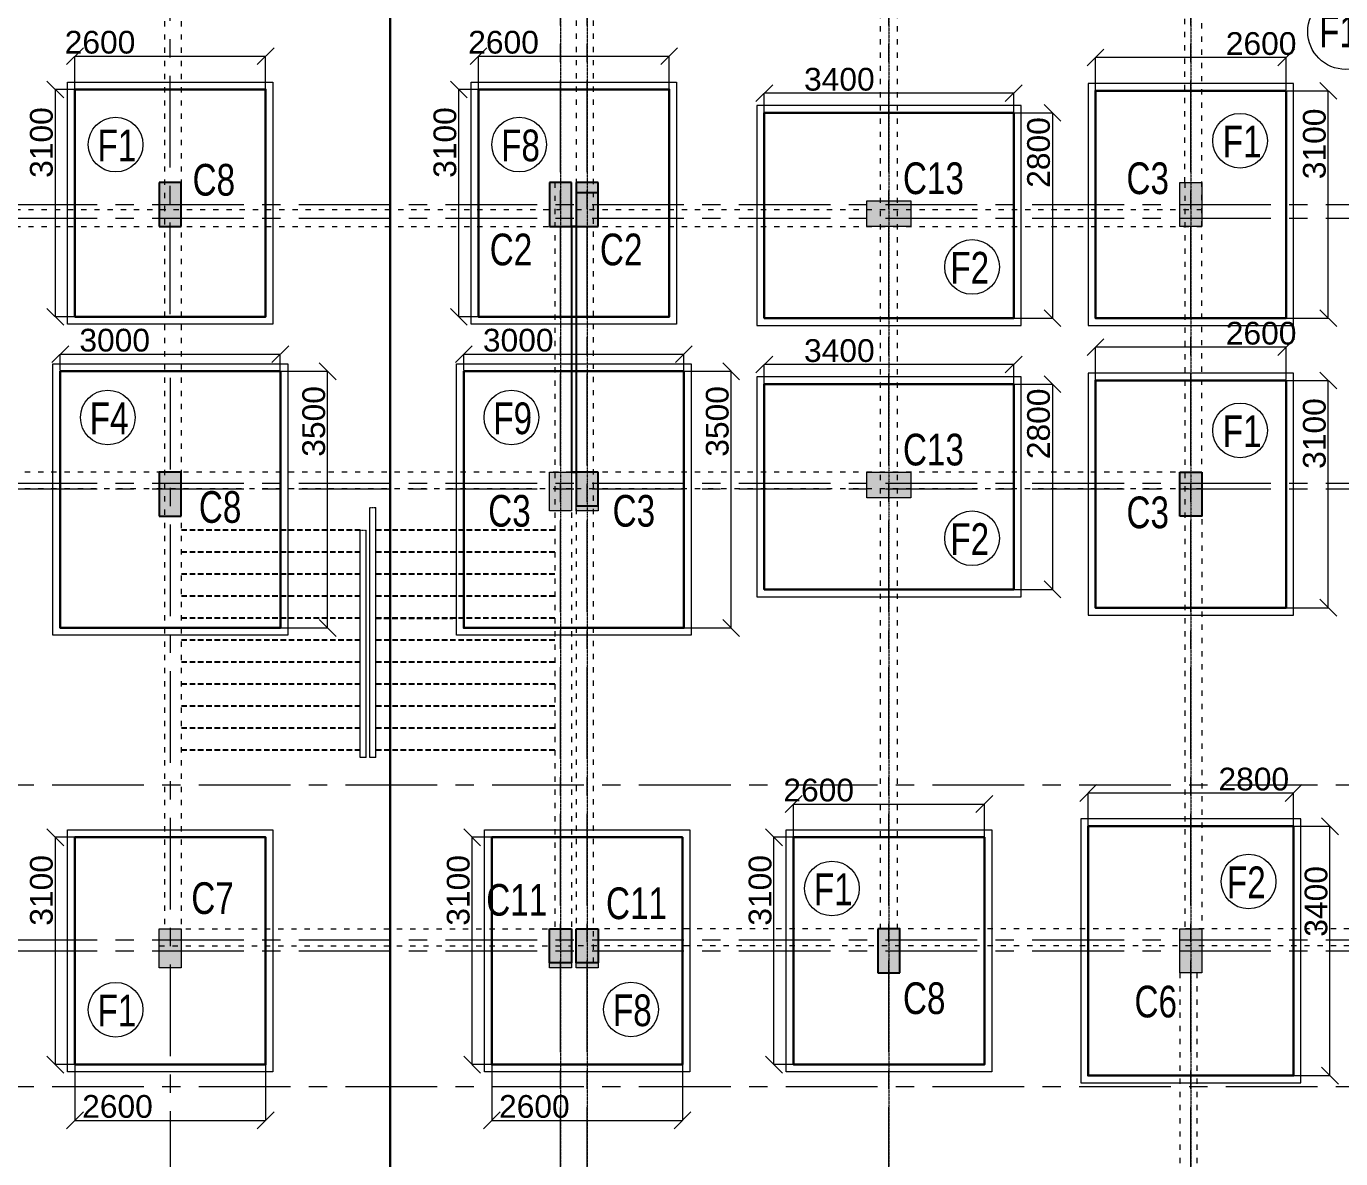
# Model space of a CAD drawing. Header units: inches. Extents: x 719368 to 6315912, y -2624014 to 446967.
# Drawn here: x 5472006 to 5489925, y -2114738 to -2099296 of the extents above; entities that cross this region are included whole.
import ezdxf
from ezdxf.lldxf.tags import DXFTag

# ---------------------------------------------------------------- set-up
doc = ezdxf.new("R2010")
doc.units = ezdxf.units.IN
doc.header["$LTSCALE"] = 20
doc.header["$MEASUREMENT"] = 0
doc.header["$PDMODE"] = 3
for name, pattern in [('ACAD_ISO03W100', [30, 12, -18]), ('CENTER', [2, 1.25, -0.25, 0.25, -0.25]), ('CENTER2', [1.125, 0.75, -0.125, 0.125, -0.125]), ('DASHED2', [0.375, 0.25, -0.125]), ('HIDDEN', [0.375, 0.25, -0.125])]:
    doc.linetypes.add(name, pattern=pattern)
doc.layers.get('0').update_dxf_attribs({"color": 51, "lineweight": 30})
doc.layers.get('Defpoints').update_dxf_attribs({"lineweight": 25})
for name, color, linetype, lineweight in [('COL.FILL', 6, 'Continuous', 20), ('COLUMN', 2, 'Continuous', 25), ('DIM', 7, 'Continuous', 13), ('FOOTING', 73, 'Continuous', 30), ('GRID', 202, 'CENTER', 5), ('HACHE', 6, 'Continuous', 9), ('HIDDEN', 181, 'ACAD_ISO03W100', 18), ('Railing', 34, 'Continuous', 20), ('STAIR', 4, 'Continuous', 25), ('Text', 7, 'Continuous', 15), ('WALL', 1, 'Continuous', 18)]:
    doc.layers.add(name, color=color, linetype=linetype, lineweight=lineweight)
doc.layers.add('expension joint', color=248, linetype='Continuous')
doc.layers.add('STAIRS', color=1, linetype='Continuous')
doc.styles.add('BOLD', font='arial.ttf')
doc.styles.add('DIM SUMBI', font='arial.ttf')
tags = doc.linetypes.add('DASHED', pattern=[0.75, 0.5, -0.25]).pattern_tags.tags
tags[6:7] = [DXFTag(74, 4), DXFTag(75, 0), DXFTag(340, '0'), DXFTag(46, 1.0), DXFTag(50, 0.0), DXFTag(44, 0.0), DXFTag(45, 0.0)]
tags[4:5] = [DXFTag(74, 4), DXFTag(75, 0), DXFTag(340, '0'), DXFTag(46, 1.0), DXFTag(50, 0.0), DXFTag(44, 0.0), DXFTag(45, 0.0)]
doc.dimstyles.new('PL1', dxfattribs={"dimtxt": 275, "dimasz": 230, "dimexe": 0.18, "dimexo": 12, "dimgap": 30, "dimtad": 1, "dimjust": 1, "dimdec": 0, "dimzin": 0, "dimdsep": 46, "dimtxsty": 'BOLD', "dimblk": 'OBLIQUE', "dimcen": 0.09, "dimclrd": 256, "dimclre": 256, "dimadec": 0, "dimazin": 0, "dimtfac": 1, "dimtdec": 0, "dimtofl": 0, "dimtmove": 0, "dimatfit": 3, "dimfxl": 0, "dimtolj": 1, "dimtzin": 0, "dimlwd": -1, "dimlwe": -1, "dimarcsym": 0})

# ---------------------------------------------------------------- blocks, each defined once
blk = doc.blocks.new('CU')
at = {"layer": 'WALL', "linetype": 'CENTER2'}
h = blk.add_hatch(color=256, dxfattribs=at)
h.dxf.hatch_style = 1
h.paths.add_polyline_path([(0, 0.035), (0, -0.265), (0.46, -0.265), (0.46, 0.035)])
at = {"layer": 'COLUMN', "linetype": 'CENTER2'}
blk.add_lwpolyline([(0, 0.035), (0, -0.265), (0.46, -0.265), (0.46, 0.035), (0, 0.035)], dxfattribs=at)
blk = doc.blocks.new('C2')
at = {"layer": 'COLUMN'}
h = blk.add_hatch(color=7, dxfattribs=at)
h.dxf.hatch_style = 1
h.paths.add_polyline_path([(0.3, 0), (0, 0), (0, -0.6), (0.3, -0.6)])
for p, q in [((0, 0), (0, -0.6)), ((0.3, 0), (0, 0)), ((0.3, -0.6), (0.3, 0)), ((0, -0.6), (0.3, -0.6))]:
    blk.add_line(p, q, dxfattribs=at)
blk = doc.blocks.new('_Oblique')
at = {"layer": 'STAIR', "color": 0, "lineweight": -2}
blk.add_line((-0.5, -0.5), (0.5, 0.5), dxfattribs=at)
blk = doc.blocks.new('*D369')
at = {"layer": 'Defpoints', "color": 0}
for p in [(5475269, -2099703), (5472669, -2100157), (5475269, -2100157)]:
    blk.add_point(p, dxfattribs=at)
at = {"layer": 'DIM'}
for p, q in [((5472669, -2100145), (5472669, -2099703)), ((5472669, -2099703), (5475269, -2099703)), ((5475269, -2100145), (5475269, -2099703))]:
    blk.add_line(p, q, dxfattribs=at)
at = {"layer": 'DIM', "xscale": 230, "yscale": 230, "zscale": 230, "rotation": 180}
blk.add_blockref('_Oblique', (5472669, -2099703), dxfattribs=at)
at = {"layer": 'DIM', "xscale": 230, "yscale": 230, "zscale": 230}
blk.add_blockref('_Oblique', (5475269, -2099703), dxfattribs=at)
at = {"layer": 'DIM', "color": 0, "insert": (5473011, -2099515), "char_height": 310, "attachment_point": 5, "style": 'BOLD'}
blk.add_mtext('\\A1;2600', dxfattribs=at)
blk = doc.blocks.new('*D370')
at = {"layer": 'Defpoints', "color": 0}
for p in [(5472402, -2100157), (5472907, -2100157), (5472915, -2103257)]:
    blk.add_point(p, dxfattribs=at)
at = {"layer": 'DIM'}
for p, q in [((5472895, -2100157), (5472401, -2100157)), ((5472402, -2103257), (5472402, -2100157)), ((5472903, -2103257), (5472401, -2103257))]:
    blk.add_line(p, q, dxfattribs=at)
at = {"layer": 'DIM', "xscale": 230, "yscale": 230, "zscale": 230}
for p, rotation in [((5472402, -2100157), 90), ((5472402, -2103257), 270)]:
    blk.add_blockref('_Oblique', p, dxfattribs=dict(at, rotation=rotation))
at = {"layer": 'DIM', "color": 0, "insert": (5472213, -2100881), "char_height": 310, "attachment_point": 5, "rotation": 90, "style": 'BOLD'}
blk.add_mtext('\\A1;3100', dxfattribs=at)
blk = doc.blocks.new('*D377')
at = {"layer": 'Defpoints', "color": 0}
for p in [(5475469, -2103767), (5472469, -2104000), (5475469, -2104000)]:
    blk.add_point(p, dxfattribs=at)
at = {"layer": 'DIM'}
for p, q in [((5472469, -2103988), (5472469, -2103767)), ((5472469, -2103767), (5475469, -2103767)), ((5475469, -2103988), (5475469, -2103767))]:
    blk.add_line(p, q, dxfattribs=at)
at = {"layer": 'DIM', "xscale": 230, "yscale": 230, "zscale": 230, "rotation": 180}
blk.add_blockref('_Oblique', (5472469, -2103767), dxfattribs=at)
at = {"layer": 'DIM', "xscale": 230, "yscale": 230, "zscale": 230}
blk.add_blockref('_Oblique', (5475469, -2103767), dxfattribs=at)
at = {"layer": 'DIM', "color": 0, "insert": (5473211, -2103578), "char_height": 310, "attachment_point": 5, "style": 'BOLD'}
blk.add_mtext('\\A1;3000', dxfattribs=at)
blk = doc.blocks.new('*D378')
at = {"layer": 'Defpoints', "color": 0}
for p in [(5475031, -2104000), (5476114, -2104000), (5474869, -2107500)]:
    blk.add_point(p, dxfattribs=at)
at = {"layer": 'DIM'}
for p, q in [((5475043, -2104000), (5476114, -2104000)), ((5476114, -2107500), (5476114, -2104000)), ((5474881, -2107500), (5476114, -2107500))]:
    blk.add_line(p, q, dxfattribs=at)
at = {"layer": 'DIM', "xscale": 230, "yscale": 230, "zscale": 230}
for p, rotation in [((5476114, -2104000), 90), ((5476114, -2107500), 270)]:
    blk.add_blockref('_Oblique', p, dxfattribs=dict(at, rotation=rotation))
at = {"layer": 'DIM', "color": 0, "insert": (5475926, -2104684), "char_height": 310, "attachment_point": 5, "rotation": 90, "style": 'BOLD'}
blk.add_mtext('\\A1;3500', dxfattribs=at)
blk = doc.blocks.new('*D385')
at = {"layer": 'Defpoints', "color": 0}
for p in [(5475269, -2113006), (5472669, -2113148), (5475269, -2114215)]:
    blk.add_point(p, dxfattribs=at)
at = {"layer": 'DIM'}
for p, q in [((5472669, -2113160), (5472669, -2114215)), ((5475269, -2113018), (5475269, -2114215)), ((5472669, -2114215), (5475269, -2114215))]:
    blk.add_line(p, q, dxfattribs=at)
at = {"layer": 'DIM', "xscale": 230, "yscale": 230, "zscale": 230, "rotation": 180}
blk.add_blockref('_Oblique', (5472669, -2114215), dxfattribs=at)
at = {"layer": 'DIM', "xscale": 230, "yscale": 230, "zscale": 230}
blk.add_blockref('_Oblique', (5475269, -2114215), dxfattribs=at)
at = {"layer": 'DIM', "color": 0, "insert": (5473249, -2114027), "char_height": 310, "attachment_point": 5, "style": 'BOLD'}
blk.add_mtext('\\A1;2600', dxfattribs=at)
blk = doc.blocks.new('*D386')
at = {"layer": 'Defpoints', "color": 0}
for p in [(5472402, -2110355), (5472907, -2110355), (5472915, -2113455)]:
    blk.add_point(p, dxfattribs=at)
at = {"layer": 'DIM'}
for p, q in [((5472895, -2110355), (5472401, -2110355)), ((5472402, -2113455), (5472402, -2110355)), ((5472903, -2113455), (5472401, -2113455))]:
    blk.add_line(p, q, dxfattribs=at)
at = {"layer": 'DIM', "xscale": 230, "yscale": 230, "zscale": 230}
for p, rotation in [((5472402, -2110355), 90), ((5472402, -2113455), 270)]:
    blk.add_blockref('_Oblique', p, dxfattribs=dict(at, rotation=rotation))
at = {"layer": 'DIM', "color": 0, "insert": (5472213, -2111079), "char_height": 310, "attachment_point": 5, "rotation": 90, "style": 'BOLD'}
blk.add_mtext('\\A1;3100', dxfattribs=at)
blk = doc.blocks.new('*D728')
at = {"layer": 'Defpoints', "color": 0}
for p in [(5480770, -2099703), (5478170, -2100157), (5480770, -2100157)]:
    blk.add_point(p, dxfattribs=at)
at = {"layer": 'DIM'}
for p, q in [((5478170, -2100145), (5478170, -2099703)), ((5478170, -2099703), (5480770, -2099703)), ((5480770, -2100145), (5480770, -2099703))]:
    blk.add_line(p, q, dxfattribs=at)
at = {"layer": 'DIM', "xscale": 230, "yscale": 230, "zscale": 230, "rotation": 180}
blk.add_blockref('_Oblique', (5478170, -2099703), dxfattribs=at)
at = {"layer": 'DIM', "xscale": 230, "yscale": 230, "zscale": 230}
blk.add_blockref('_Oblique', (5480770, -2099703), dxfattribs=at)
at = {"layer": 'DIM', "color": 0, "insert": (5478512, -2099515), "char_height": 310, "attachment_point": 5, "style": 'BOLD'}
blk.add_mtext('\\A1;2600', dxfattribs=at)
blk = doc.blocks.new('*D729')
at = {"layer": 'Defpoints', "color": 0}
for p in [(5477903, -2100157), (5478409, -2100157), (5478416, -2103257)]:
    blk.add_point(p, dxfattribs=at)
at = {"layer": 'DIM'}
for p, q in [((5478397, -2100157), (5477903, -2100157)), ((5477903, -2103257), (5477903, -2100157)), ((5478404, -2103257), (5477903, -2103257))]:
    blk.add_line(p, q, dxfattribs=at)
at = {"layer": 'DIM', "xscale": 230, "yscale": 230, "zscale": 230}
for p, rotation in [((5477903, -2100157), 90), ((5477903, -2103257), 270)]:
    blk.add_blockref('_Oblique', p, dxfattribs=dict(at, rotation=rotation))
at = {"layer": 'DIM', "color": 0, "insert": (5477714, -2100881), "char_height": 310, "attachment_point": 5, "rotation": 90, "style": 'BOLD'}
blk.add_mtext('\\A1;3100', dxfattribs=at)
blk = doc.blocks.new('*D730')
at = {"layer": 'Defpoints', "color": 0}
for p in [(5480970, -2103767), (5477970, -2104000), (5480970, -2104000)]:
    blk.add_point(p, dxfattribs=at)
at = {"layer": 'DIM'}
for p, q in [((5477970, -2103988), (5477970, -2103767)), ((5477970, -2103767), (5480970, -2103767)), ((5480970, -2103988), (5480970, -2103767))]:
    blk.add_line(p, q, dxfattribs=at)
at = {"layer": 'DIM', "xscale": 230, "yscale": 230, "zscale": 230, "rotation": 180}
blk.add_blockref('_Oblique', (5477970, -2103767), dxfattribs=at)
at = {"layer": 'DIM', "xscale": 230, "yscale": 230, "zscale": 230}
blk.add_blockref('_Oblique', (5480970, -2103767), dxfattribs=at)
at = {"layer": 'DIM', "color": 0, "insert": (5478712, -2103578), "char_height": 310, "attachment_point": 5, "style": 'BOLD'}
blk.add_mtext('\\A1;3000', dxfattribs=at)
blk = doc.blocks.new('*D731')
at = {"layer": 'Defpoints', "color": 0}
for p in [(5480532, -2104000), (5481616, -2104000), (5480370, -2107500)]:
    blk.add_point(p, dxfattribs=at)
at = {"layer": 'DIM'}
for p, q in [((5480544, -2104000), (5481616, -2104000)), ((5481616, -2107500), (5481616, -2104000)), ((5480382, -2107500), (5481616, -2107500))]:
    blk.add_line(p, q, dxfattribs=at)
at = {"layer": 'DIM', "xscale": 230, "yscale": 230, "zscale": 230}
for p, rotation in [((5481616, -2104000), 90), ((5481616, -2107500), 270)]:
    blk.add_blockref('_Oblique', p, dxfattribs=dict(at, rotation=rotation))
at = {"layer": 'DIM', "color": 0, "insert": (5481427, -2104684), "char_height": 310, "attachment_point": 5, "rotation": 90, "style": 'BOLD'}
blk.add_mtext('\\A1;3500', dxfattribs=at)
blk = doc.blocks.new('*D1020')
at = {"layer": 'Defpoints', "color": 0}
for p in [(5484617, -2100475), (5484879, -2103275), (5485996, -2103275)]:
    blk.add_point(p, dxfattribs=at)
at = {"layer": 'DIM'}
for p, q in [((5484629, -2100475), (5485996, -2100475)), ((5485996, -2100475), (5485996, -2103275)), ((5484891, -2103275), (5485996, -2103275))]:
    blk.add_line(p, q, dxfattribs=at)
at = {"layer": 'DIM', "xscale": 230, "yscale": 230, "zscale": 230}
for p, rotation in [((5485996, -2100475), 90), ((5485996, -2103275), 270)]:
    blk.add_blockref('_Oblique', p, dxfattribs=dict(at, rotation=rotation))
at = {"layer": 'DIM', "color": 0, "insert": (5485807, -2101017), "char_height": 310, "attachment_point": 5, "rotation": 90, "style": 'BOLD'}
blk.add_mtext('\\A1;2800', dxfattribs=at)
blk = doc.blocks.new('*D1021')
at = {"layer": 'Defpoints', "color": 0}
for p in [(5482067, -2100208), (5482067, -2100714), (5485467, -2100721)]:
    blk.add_point(p, dxfattribs=at)
at = {"layer": 'DIM'}
for p, q in [((5482067, -2100702), (5482067, -2100208)), ((5485467, -2100208), (5482067, -2100208)), ((5485467, -2100709), (5485467, -2100208))]:
    blk.add_line(p, q, dxfattribs=at)
at = {"layer": 'DIM', "xscale": 230, "yscale": 230, "zscale": 230, "rotation": 180}
blk.add_blockref('_Oblique', (5482067, -2100208), dxfattribs=at)
at = {"layer": 'DIM', "xscale": 230, "yscale": 230, "zscale": 230}
blk.add_blockref('_Oblique', (5485467, -2100208), dxfattribs=at)
at = {"layer": 'DIM', "color": 0, "insert": (5483090, -2100020), "char_height": 310, "attachment_point": 5, "style": 'BOLD'}
blk.add_mtext('\\A1;3400', dxfattribs=at)
blk = doc.blocks.new('*D1022')
at = {"layer": 'Defpoints', "color": 0}
for p in [(5486582, -2099721), (5486582, -2100175), (5489182, -2100175)]:
    blk.add_point(p, dxfattribs=at)
at = {"layer": 'DIM'}
for p, q in [((5486582, -2100163), (5486582, -2099721)), ((5489182, -2099721), (5486582, -2099721)), ((5489182, -2100163), (5489182, -2099721))]:
    blk.add_line(p, q, dxfattribs=at)
at = {"layer": 'DIM', "xscale": 230, "yscale": 230, "zscale": 230, "rotation": 180}
blk.add_blockref('_Oblique', (5486582, -2099721), dxfattribs=at)
at = {"layer": 'DIM', "xscale": 230, "yscale": 230, "zscale": 230}
blk.add_blockref('_Oblique', (5489182, -2099721), dxfattribs=at)
at = {"layer": 'DIM', "color": 0, "insert": (5488840, -2099533), "char_height": 310, "attachment_point": 5, "style": 'BOLD'}
blk.add_mtext('\\A1;2600', dxfattribs=at)
blk = doc.blocks.new('*D1023')
at = {"layer": 'Defpoints', "color": 0}
for p in [(5488943, -2100175), (5489755, -2100175), (5488936, -2103275)]:
    blk.add_point(p, dxfattribs=at)
at = {"layer": 'DIM'}
for p, q in [((5488955, -2100175), (5489755, -2100175)), ((5489755, -2103275), (5489755, -2100175)), ((5488948, -2103275), (5489755, -2103275))]:
    blk.add_line(p, q, dxfattribs=at)
at = {"layer": 'DIM', "xscale": 230, "yscale": 230, "zscale": 230}
for p, rotation in [((5489755, -2100175), 90), ((5489755, -2103275), 270)]:
    blk.add_blockref('_Oblique', p, dxfattribs=dict(at, rotation=rotation))
at = {"layer": 'DIM', "color": 0, "insert": (5489567, -2100899), "char_height": 310, "attachment_point": 5, "rotation": 90, "style": 'BOLD'}
blk.add_mtext('\\A1;3100', dxfattribs=at)
blk = doc.blocks.new('*D1028')
at = {"layer": 'Defpoints', "color": 0}
for p in [(5484617, -2104175), (5484879, -2106975), (5485996, -2106975)]:
    blk.add_point(p, dxfattribs=at)
at = {"layer": 'DIM'}
for p, q in [((5484629, -2104175), (5485996, -2104175)), ((5485996, -2104175), (5485996, -2106975)), ((5484891, -2106975), (5485996, -2106975))]:
    blk.add_line(p, q, dxfattribs=at)
at = {"layer": 'DIM', "xscale": 230, "yscale": 230, "zscale": 230}
for p, rotation in [((5485996, -2104175), 90), ((5485996, -2106975), 270)]:
    blk.add_blockref('_Oblique', p, dxfattribs=dict(at, rotation=rotation))
at = {"layer": 'DIM', "color": 0, "insert": (5485807, -2104717), "char_height": 310, "attachment_point": 5, "rotation": 90, "style": 'BOLD'}
blk.add_mtext('\\A1;2800', dxfattribs=at)
blk = doc.blocks.new('*D1029')
at = {"layer": 'Defpoints', "color": 0}
for p in [(5482067, -2103908), (5482067, -2104414), (5485467, -2104421)]:
    blk.add_point(p, dxfattribs=at)
at = {"layer": 'DIM'}
for p, q in [((5482067, -2104402), (5482067, -2103908)), ((5485467, -2103908), (5482067, -2103908)), ((5485467, -2104409), (5485467, -2103908))]:
    blk.add_line(p, q, dxfattribs=at)
at = {"layer": 'DIM', "xscale": 230, "yscale": 230, "zscale": 230, "rotation": 180}
blk.add_blockref('_Oblique', (5482067, -2103908), dxfattribs=at)
at = {"layer": 'DIM', "xscale": 230, "yscale": 230, "zscale": 230}
blk.add_blockref('_Oblique', (5485467, -2103908), dxfattribs=at)
at = {"layer": 'DIM', "color": 0, "insert": (5483090, -2103720), "char_height": 310, "attachment_point": 5, "style": 'BOLD'}
blk.add_mtext('\\A1;3400', dxfattribs=at)
blk = doc.blocks.new('*D1032')
at = {"layer": 'Defpoints', "color": 0}
for p in [(5486582, -2103671), (5486582, -2104125), (5489182, -2104125)]:
    blk.add_point(p, dxfattribs=at)
at = {"layer": 'DIM'}
for p, q in [((5486582, -2104113), (5486582, -2103671)), ((5489182, -2103671), (5486582, -2103671)), ((5489182, -2104113), (5489182, -2103671))]:
    blk.add_line(p, q, dxfattribs=at)
at = {"layer": 'DIM', "xscale": 230, "yscale": 230, "zscale": 230, "rotation": 180}
blk.add_blockref('_Oblique', (5486582, -2103671), dxfattribs=at)
at = {"layer": 'DIM', "xscale": 230, "yscale": 230, "zscale": 230}
blk.add_blockref('_Oblique', (5489182, -2103671), dxfattribs=at)
at = {"layer": 'DIM', "color": 0, "insert": (5488840, -2103483), "char_height": 310, "attachment_point": 5, "style": 'BOLD'}
blk.add_mtext('\\A1;2600', dxfattribs=at)
blk = doc.blocks.new('*D1033')
at = {"layer": 'Defpoints', "color": 0}
for p in [(5488943, -2104125), (5489755, -2104125), (5488936, -2107225)]:
    blk.add_point(p, dxfattribs=at)
at = {"layer": 'DIM'}
for p, q in [((5488955, -2104125), (5489755, -2104125)), ((5489755, -2107225), (5489755, -2104125)), ((5488948, -2107225), (5489755, -2107225))]:
    blk.add_line(p, q, dxfattribs=at)
at = {"layer": 'DIM', "xscale": 230, "yscale": 230, "zscale": 230}
for p, rotation in [((5489755, -2104125), 90), ((5489755, -2107225), 270)]:
    blk.add_blockref('_Oblique', p, dxfattribs=dict(at, rotation=rotation))
at = {"layer": 'DIM', "color": 0, "insert": (5489567, -2104849), "char_height": 310, "attachment_point": 5, "rotation": 90, "style": 'BOLD'}
blk.add_mtext('\\A1;3100', dxfattribs=at)
blk = doc.blocks.new('*D1036')
at = {"layer": 'Defpoints', "color": 0}
for p in [(5485067, -2109901), (5482467, -2110355), (5485067, -2110355)]:
    blk.add_point(p, dxfattribs=at)
at = {"layer": 'DIM'}
for p, q in [((5482467, -2110343), (5482467, -2109901)), ((5482467, -2109901), (5485067, -2109901)), ((5485067, -2110343), (5485067, -2109901))]:
    blk.add_line(p, q, dxfattribs=at)
at = {"layer": 'DIM', "xscale": 230, "yscale": 230, "zscale": 230, "rotation": 180}
blk.add_blockref('_Oblique', (5482467, -2109901), dxfattribs=at)
at = {"layer": 'DIM', "xscale": 230, "yscale": 230, "zscale": 230}
blk.add_blockref('_Oblique', (5485067, -2109901), dxfattribs=at)
at = {"layer": 'DIM', "color": 0, "insert": (5482808, -2109713), "char_height": 310, "attachment_point": 5, "style": 'BOLD'}
blk.add_mtext('\\A1;2600', dxfattribs=at)
blk = doc.blocks.new('*D1037')
at = {"layer": 'Defpoints', "color": 0}
for p in [(5482199, -2110355), (5482705, -2110355), (5482713, -2113455)]:
    blk.add_point(p, dxfattribs=at)
at = {"layer": 'DIM'}
for p, q in [((5482693, -2110355), (5482199, -2110355)), ((5482199, -2113455), (5482199, -2110355)), ((5482701, -2113455), (5482199, -2113455))]:
    blk.add_line(p, q, dxfattribs=at)
at = {"layer": 'DIM', "xscale": 230, "yscale": 230, "zscale": 230}
for p, rotation in [((5482199, -2110355), 90), ((5482199, -2113455), 270)]:
    blk.add_blockref('_Oblique', p, dxfattribs=dict(at, rotation=rotation))
at = {"layer": 'DIM', "color": 0, "insert": (5482011, -2111079), "char_height": 310, "attachment_point": 5, "rotation": 90, "style": 'BOLD'}
blk.add_mtext('\\A1;3100', dxfattribs=at)
blk = doc.blocks.new('*D1040')
at = {"layer": 'Defpoints', "color": 0}
for p in [(5486482, -2109751), (5486482, -2110205), (5489282, -2110205)]:
    blk.add_point(p, dxfattribs=at)
at = {"layer": 'DIM'}
for p, q in [((5486482, -2110193), (5486482, -2109751)), ((5489282, -2109751), (5486482, -2109751)), ((5489282, -2110193), (5489282, -2109751))]:
    blk.add_line(p, q, dxfattribs=at)
at = {"layer": 'DIM', "xscale": 230, "yscale": 230, "zscale": 230, "rotation": 180}
blk.add_blockref('_Oblique', (5486482, -2109751), dxfattribs=at)
at = {"layer": 'DIM', "xscale": 230, "yscale": 230, "zscale": 230}
blk.add_blockref('_Oblique', (5489282, -2109751), dxfattribs=at)
at = {"layer": 'DIM', "color": 0, "insert": (5488740, -2109563), "char_height": 310, "attachment_point": 5, "style": 'BOLD'}
blk.add_mtext('\\A1;2800', dxfattribs=at)
blk = doc.blocks.new('*D1041')
at = {"layer": 'Defpoints', "color": 0}
for p in [(5489043, -2110205), (5489778, -2110205), (5489036, -2113605)]:
    blk.add_point(p, dxfattribs=at)
at = {"layer": 'DIM'}
for p, q in [((5489055, -2110205), (5489779, -2110205)), ((5489778, -2113605), (5489778, -2110205)), ((5489048, -2113605), (5489779, -2113605))]:
    blk.add_line(p, q, dxfattribs=at)
at = {"layer": 'DIM', "xscale": 230, "yscale": 230, "zscale": 230}
for p, rotation in [((5489778, -2110205), 90), ((5489778, -2113605), 270)]:
    blk.add_blockref('_Oblique', p, dxfattribs=dict(at, rotation=rotation))
at = {"layer": 'DIM', "color": 0, "insert": (5489590, -2111229), "char_height": 310, "attachment_point": 5, "rotation": 90, "style": 'BOLD'}
blk.add_mtext('\\A1;3400', dxfattribs=at)
blk = doc.blocks.new('*D1141')
at = {"layer": 'Defpoints', "color": 0}
for p in [(5480952, -2113006), (5478352, -2113148), (5480952, -2114215)]:
    blk.add_point(p, dxfattribs=at)
at = {"layer": 'DIM'}
for p, q in [((5478352, -2113160), (5478352, -2114215)), ((5480952, -2113018), (5480952, -2114215)), ((5478352, -2114215), (5480952, -2114215))]:
    blk.add_line(p, q, dxfattribs=at)
at = {"layer": 'DIM', "xscale": 230, "yscale": 230, "zscale": 230, "rotation": 180}
blk.add_blockref('_Oblique', (5478352, -2114215), dxfattribs=at)
at = {"layer": 'DIM', "xscale": 230, "yscale": 230, "zscale": 230}
blk.add_blockref('_Oblique', (5480952, -2114215), dxfattribs=at)
at = {"layer": 'DIM', "color": 0, "insert": (5478932, -2114027), "char_height": 310, "attachment_point": 5, "style": 'BOLD'}
blk.add_mtext('\\A1;2600', dxfattribs=at)
blk = doc.blocks.new('*D1142')
at = {"layer": 'Defpoints', "color": 0}
for p in [(5478084, -2110355), (5478590, -2110355), (5478598, -2113455)]:
    blk.add_point(p, dxfattribs=at)
at = {"layer": 'DIM'}
for p, q in [((5478578, -2110355), (5478084, -2110355)), ((5478084, -2113455), (5478084, -2110355)), ((5478586, -2113455), (5478084, -2113455))]:
    blk.add_line(p, q, dxfattribs=at)
at = {"layer": 'DIM', "xscale": 230, "yscale": 230, "zscale": 230}
for p, rotation in [((5478084, -2110355), 90), ((5478084, -2113455), 270)]:
    blk.add_blockref('_Oblique', p, dxfattribs=dict(at, rotation=rotation))
at = {"layer": 'DIM', "color": 0, "insert": (5477896, -2111079), "char_height": 310, "attachment_point": 5, "rotation": 90, "style": 'BOLD'}
blk.add_mtext('\\A1;3100', dxfattribs=at)

msp = doc.modelspace()

# ---------------------------------------------------------------- hatches: boundary and pattern name
at = {"layer": 'COL.FILL'}
for points in [[(5474119.0859, -2101425.4344), (5473819.0859, -2101425.4344), (5473819.0859, -2102025.4344), (5474119.0859, -2102025.4344)], [(5479439.0859, -2101425.4571), (5479139.0859, -2101425.4571), (5479139.0859, -2102025.4571), (5479439.0859, -2102025.4571)], [(5479801.5859, -2101425.4571), (5479501.5859, -2101425.4571), (5479501.5859, -2102025.4571), (5479801.5859, -2102025.4571)], [(5488031.5858, -2101425.4344), (5487731.5858, -2101425.4344), (5487731.5858, -2102025.4344), (5488031.5858, -2102025.4344)], [(5484066.5859, -2102025.4344), (5484066.5859, -2101675.4344), (5483466.5859, -2101675.4344), (5483466.5859, -2102025.4344)], [(5474119.0859, -2105375.4344), (5473819.0859, -2105375.4344), (5473819.0859, -2105975.4344), (5474119.0859, -2105975.4344)], [(5479439.0859, -2105905.4344), (5479439.0859, -2105375.4344), (5479139.0859, -2105375.4344), (5479139.0859, -2105905.4344)], [(5479801.5859, -2105905.4344), (5479801.5859, -2105375.4344), (5479501.5859, -2105375.4344), (5479501.5859, -2105905.4344)], [(5484066.5859, -2105725.4344), (5484066.5859, -2105375.4344), (5483466.5859, -2105375.4344), (5483466.5859, -2105725.4344)], [(5488031.5858, -2105375.4344), (5487731.5858, -2105375.4344), (5487731.5858, -2105975.4344), (5488031.5858, -2105975.4344)], [(5474119.0859, -2112135.389), (5474119.0859, -2111605.389), (5473819.0859, -2111605.389), (5473819.0859, -2112135.389)], [(5479439.0859, -2112135.389), (5479439.0859, -2111605.389), (5479139.0859, -2111605.389), (5479139.0859, -2112135.389)], [(5479801.5859, -2112135.389), (5479801.5859, -2111605.389), (5479501.5859, -2111605.389), (5479501.5859, -2112135.389)], [(5483916.5858, -2111605.389), (5483616.5858, -2111605.389), (5483616.5858, -2112205.389), (5483916.5858, -2112205.389)], [(5488031.5858, -2111605.389), (5487731.5858, -2111605.389), (5487731.5858, -2112205.389), (5488031.5858, -2112205.389)]]:
    msp.add_hatch(color=256, dxfattribs=at).paths.add_polyline_path(points)

# ---------------------------------------------------------------- linework, layer by layer
at = {"color": 0}
for p, q in [((5479501.5859, -2102025.4344), (5479439.0859, -2102025.4344)), ((5479501.5859, -2105375.4344), (5479439.0859, -2105375.4344))]:
    msp.add_line(p, q, dxfattribs=at)
msp.add_lwpolyline([(5476966.3599, -2084284.689), (5515105.3899, -2084284.689), (5515105.3899, -2125656.412), (5476966.3599, -2125656.412)], close=True, dxfattribs=at)
at = {"layer": 'COL.FILL'}
for points in [[(5473819.0859, -2101425.4344), (5474119.0859, -2101425.4344), (5474119.0859, -2102025.4344), (5473819.0859, -2102025.4344)], [(5479139.0859, -2101425.4571), (5479439.0859, -2101425.4571), (5479439.0859, -2102025.4571), (5479139.0859, -2102025.4571)], [(5479501.5859, -2101425.4571), (5479801.5859, -2101425.4571), (5479801.5859, -2102025.4571), (5479501.5859, -2102025.4571)], [(5487731.5858, -2101425.4344), (5488031.5858, -2101425.4344), (5488031.5858, -2102025.4344), (5487731.5858, -2102025.4344)], [(5484066.5859, -2101675.4344), (5484066.5859, -2102025.4344), (5483466.5859, -2102025.4344), (5483466.5859, -2101675.4344)], [(5473819.0859, -2105375.4344), (5474119.0859, -2105375.4344), (5474119.0859, -2105975.4344), (5473819.0859, -2105975.4344)], [(5479439.0859, -2105905.4344), (5479139.0859, -2105905.4344), (5479139.0859, -2105375.4344), (5479439.0859, -2105375.4344)], [(5479801.5859, -2105905.4344), (5479501.5859, -2105905.4344), (5479501.5859, -2105375.4344), (5479801.5859, -2105375.4344)], [(5484066.5859, -2105375.4344), (5484066.5859, -2105725.4344), (5483466.5859, -2105725.4344), (5483466.5859, -2105375.4344)], [(5487731.5858, -2105375.4344), (5488031.5858, -2105375.4344), (5488031.5858, -2105975.4344), (5487731.5858, -2105975.4344)], [(5474119.0859, -2112135.389), (5473819.0859, -2112135.389), (5473819.0859, -2111605.389), (5474119.0859, -2111605.389)], [(5479439.0859, -2112135.389), (5479139.0859, -2112135.389), (5479139.0859, -2111605.389), (5479439.0859, -2111605.389)], [(5479801.5859, -2112135.389), (5479501.5859, -2112135.389), (5479501.5859, -2111605.389), (5479801.5859, -2111605.389)], [(5483616.5858, -2111605.389), (5483916.5858, -2111605.389), (5483916.5858, -2112205.389), (5483616.5858, -2112205.389)], [(5487731.5858, -2111605.389), (5488031.5858, -2111605.389), (5488031.5858, -2112205.389), (5487731.5858, -2112205.389)]]:
    msp.add_lwpolyline(points, close=True, dxfattribs=at)
at = {"layer": 'expension joint'}
for p, q in [((5479439.0859, -2102025.4344), (5479439.0859, -2105375.4344)), ((5479501.5859, -2102025.4344), (5479501.5859, -2105375.4344))]:
    msp.add_line(p, q, dxfattribs=at)
at = {"layer": 'FOOTING'}
for points in [[(5472669.0859, -2100157.4729), (5475269.0859, -2100157.4729), (5475269.0859, -2103257.4729), (5472669.0859, -2103257.4729)], [(5478170.3359, -2100157.4729), (5480770.3359, -2100157.4729), (5480770.3359, -2103257.4729), (5478170.3359, -2103257.4729)], [(5489181.5858, -2100175.4117), (5486581.5858, -2100175.4117), (5486581.5858, -2103275.4117), (5489181.5858, -2103275.4117)], [(5482066.5859, -2100475.4344), (5482066.5859, -2103275.4344), (5485466.5859, -2103275.4344), (5485466.5859, -2100475.4344)], [(5472469.0859, -2103999.8111), (5475469.0859, -2103999.8111), (5475469.0859, -2107499.8111), (5472469.0859, -2107499.8111)], [(5472469.0859, -2103999.8111), (5475469.0859, -2103999.8111), (5475469.0859, -2107499.8111), (5472469.0859, -2107499.8111)], [(5477970.3359, -2103999.8111), (5480970.3359, -2103999.8111), (5480970.3359, -2107499.8111), (5477970.3359, -2107499.8111)], [(5477970.3359, -2103999.8111), (5480970.3359, -2103999.8111), (5480970.3359, -2107499.8111), (5477970.3359, -2107499.8111)], [(5482066.5859, -2104175.4344), (5482066.5859, -2106975.4344), (5485466.5859, -2106975.4344), (5485466.5859, -2104175.4344)], [(5489181.5858, -2104125.3492), (5486581.5858, -2104125.3492), (5486581.5858, -2107225.3492), (5489181.5858, -2107225.3492)], [(5489281.5858, -2110205.389), (5486481.5858, -2110205.389), (5486481.5858, -2113605.389), (5489281.5858, -2113605.389)], [(5472669.0859, -2110355.4344), (5475269.0859, -2110355.4344), (5475269.0859, -2113455.4344), (5472669.0859, -2113455.4344)], [(5478351.5859, -2110355.1946), (5480951.5859, -2110355.1946), (5480951.5859, -2113455.1946), (5478351.5859, -2113455.1946)], [(5482466.5858, -2110355.389), (5485066.5858, -2110355.389), (5485066.5858, -2113455.389), (5482466.5858, -2113455.389)]]:
    msp.add_lwpolyline(points, close=True, dxfattribs=at)
at = {"layer": 'GRID', "ltscale": 50}
for p, q in [((5473969.0859, -2103219.7489), (5473969.0859, -2085956.2237)), ((5483766.5858, -2129286.9875), (5483766.5858, -2085956.4181)), ((5487881.5858, -2129286.9875), (5487881.5858, -2085956.4181)), ((5479289.0859, -2129286.7931), (5479289.0859, -2086547.5623)), ((5479289.0859, -2129286.8385), (5479289.0859, -2086547.6076)), ((5479651.5859, -2129286.9875), (5479651.5859, -2086547.7567)), ((5435720.6711, -2101725.4344), (5551358.5285, -2101725.4344)), ((5435720.6711, -2101910.4354), (5551358.5285, -2101910.4354)), ((5473969.1085, -2104090.1), (5473969.1085, -2129286.8385)), ((5435720.6711, -2105525.4354), (5551358.5285, -2105525.4354)), ((5435720.6711, -2105605.4344), (5551358.5285, -2105605.4344)), ((5436358.4024, -2109640.4354), (5551358.5285, -2109640.4354)), ((5435720.6711, -2111755.4344), (5551358.5285, -2111755.4344)), ((5435720.6711, -2111905.389), (5551358.5285, -2111905.389)), ((5436358.4024, -2113755.4354), (5551358.5285, -2113755.4354))]:
    msp.add_line(p, q, dxfattribs=at)
at = {"layer": 'GRID', "ltscale": 0.05}
for p, q in [((5479289.0859, -2087148.5707), (5479289.0859, -2126935.9243)), ((5479651.5859, -2087148.5707), (5479651.5859, -2126935.9243)), ((5483766.5858, -2087148.5707), (5483766.5858, -2126935.9243)), ((5487881.5858, -2087148.5707), (5487881.5858, -2126935.9243))]:
    msp.add_line(p, q, dxfattribs=at)
at = {"layer": 'HACHE'}
for points in [[(5472569.0859, -2100057.4729), (5475369.0859, -2100057.4729), (5475369.0859, -2103357.4729), (5472569.0859, -2103357.4729)], [(5478070.3359, -2100057.4729), (5480870.3359, -2100057.4729), (5480870.3359, -2103357.4729), (5478070.3359, -2103357.4729)], [(5489281.5858, -2100075.4117), (5486481.5858, -2100075.4117), (5486481.5858, -2103375.4117), (5489281.5858, -2103375.4117)], [(5481966.5859, -2100375.4344), (5481966.5859, -2103375.4344), (5485566.5859, -2103375.4344), (5485566.5859, -2100375.4344)], [(5472369.0859, -2103899.8111), (5475569.0859, -2103899.8111), (5475569.0859, -2107599.8111), (5472369.0859, -2107599.8111)], [(5472369.0859, -2103899.8111), (5475569.0859, -2103899.8111), (5475569.0859, -2107599.8111), (5472369.0859, -2107599.8111)], [(5477870.3359, -2103899.8111), (5481070.3359, -2103899.8111), (5481070.3359, -2107599.8111), (5477870.3359, -2107599.8111)], [(5477870.3359, -2103899.8111), (5481070.3359, -2103899.8111), (5481070.3359, -2107599.8111), (5477870.3359, -2107599.8111)], [(5489281.5858, -2104025.3492), (5486481.5858, -2104025.3492), (5486481.5858, -2107325.3492), (5489281.5858, -2107325.3492)], [(5481966.5859, -2104075.4344), (5481966.5859, -2107075.4344), (5485566.5859, -2107075.4344), (5485566.5859, -2104075.4344)], [(5489381.5858, -2110105.389), (5486381.5858, -2110105.389), (5486381.5858, -2113705.389), (5489381.5858, -2113705.389)], [(5472569.0859, -2110255.4344), (5475369.0859, -2110255.4344), (5475369.0859, -2113555.4344), (5472569.0859, -2113555.4344)], [(5478251.5859, -2110255.1946), (5481051.5859, -2110255.1946), (5481051.5859, -2113555.1946), (5478251.5859, -2113555.1946)], [(5482366.5858, -2110255.389), (5485166.5858, -2110255.389), (5485166.5858, -2113555.389), (5482366.5858, -2113555.389)]]:
    msp.add_lwpolyline(points, close=True, dxfattribs=at)
at = {"layer": 'HIDDEN', "linetype": 'ACAD_ISO03W100', "ltscale": 0.3}
for p, q in [((5473889.0859, -2095265.4344), (5473889.0859, -2111605.389)), ((5474119.0859, -2095265.4344), (5474119.0859, -2111605.389)), ((5479501.5859, -2095795.4797), (5479501.5859, -2112065.389)), ((5479731.5859, -2095795.4797), (5479731.5859, -2112065.389)), ((5483651.5859, -2111605.1946), (5483651.5859, -2095795.389)), ((5483881.5859, -2111605.1946), (5483881.5859, -2095795.389)), ((5487801.5858, -2101425.4344), (5487801.5858, -2095795.4344)), ((5488031.5858, -2105985.8396), (5488031.5858, -2095795.4344)), ((5479209.0859, -2101425.4571), (5479209.0859, -2111605.389)), ((5479439.0859, -2101425.4571), (5479439.0859, -2111605.389)), ((5487801.5858, -2101425.4344), (5487801.5858, -2111605.4344)), ((5449894.086, -2101795.4344), (5479289.0859, -2101795.4344)), ((5479501.5859, -2101795.4344), (5488031.5858, -2101795.4344)), ((5449894.086, -2102025.4344), (5479439.0859, -2102025.4344)), ((5479501.5859, -2102025.4344), (5488031.5858, -2102025.4344)), ((5479439.0859, -2105375.4344), (5453244.086, -2105375.4344)), ((5488031.5858, -2105375.4344), (5479501.5859, -2105375.4344)), ((5479439.0859, -2105605.4344), (5449894.086, -2105605.4344)), ((5479439.0859, -2105605.4344), (5453244.086, -2105605.4344)), ((5488031.5858, -2105605.4344), (5479501.5859, -2105605.4344)), ((5488031.5858, -2105605.4344), (5479501.5859, -2105605.4344)), ((5488031.5858, -2105835.4344), (5488031.5858, -2111605.4344)), ((5473819.0859, -2111605.389), (5479439.0859, -2111605.389)), ((5512721.5858, -2111605.389), (5479501.5859, -2111605.389)), ((5473819.0859, -2111835.389), (5479439.0859, -2111835.389)), ((5512721.5858, -2111835.389), (5479501.5859, -2111835.389)), ((5487731.5858, -2112205.389), (5487731.5858, -2117905.4344)), ((5487961.5858, -2112205.389), (5487961.5858, -2117905.4344))]:
    msp.add_line(p, q, dxfattribs=at)
at = {"layer": 'Railing', "linetype": 'DASHED'}
for p, q in [((5476689.0859, -2107690.3931), (5476689.0859, -2105857.4342)), ((5476769.0859, -2107690.3931), (5476769.0859, -2105857.4342)), ((5476559.0859, -2109265.389), (5476559.0859, -2106165.389)), ((5476639.0859, -2109265.389), (5476639.0859, -2106165.389)), ((5476689.0859, -2109265.389), (5476689.0859, -2107690.3931)), ((5476769.0859, -2109265.389), (5476769.0859, -2107690.3931)), ((5476639.0859, -2109265.389), (5476559.0859, -2109265.389)), ((5476769.0859, -2109265.389), (5476689.0859, -2109265.389))]:
    msp.add_line(p, q, dxfattribs=at)
at = {"layer": 'Railing', "linetype": 'HIDDEN', "ltscale": 0.01}
for p, q in [((5476689.0859, -2105857.4342), (5476769.0859, -2105857.4342)), ((5476559.0859, -2106165.389), (5476639.0859, -2106165.389))]:
    msp.add_line(p, q, dxfattribs=at)
at = {"layer": 'STAIRS', "linetype": 'DASHED2', "ltscale": 15}
for p, q in [((5476559.0859, -2106165.389), (5474119.0859, -2106165.389)), ((5479209.0859, -2106165.389), (5476769.0859, -2106165.389)), ((5476559.0859, -2106465.389), (5474119.0859, -2106465.389)), ((5479209.0859, -2106465.389), (5476769.0859, -2106465.389)), ((5476559.0859, -2106765.389), (5474119.0859, -2106765.389)), ((5479209.0859, -2106765.389), (5476769.0859, -2106765.389)), ((5476559.0859, -2107065.389), (5474119.0859, -2107065.389)), ((5479209.0859, -2107065.389), (5476769.0859, -2107065.389)), ((5476559.0859, -2107365.389), (5474119.0859, -2107365.389)), ((5479209.0859, -2107365.389), (5476769.0859, -2107365.389)), ((5476769.0859, -2107365.389), (5477819.1893, -2107365.389)), ((5476559.0859, -2107665.389), (5474119.0859, -2107665.389)), ((5479209.0859, -2107665.389), (5476769.0859, -2107665.389)), ((5476559.0859, -2107965.389), (5474119.0859, -2107965.389)), ((5479209.0859, -2107965.389), (5476769.0859, -2107965.389)), ((5476559.0859, -2108265.389), (5474119.0859, -2108265.389)), ((5479209.0859, -2108265.389), (5476769.0859, -2108265.389)), ((5476559.0859, -2108565.389), (5474119.0859, -2108565.389)), ((5479209.0859, -2108565.389), (5476769.0859, -2108565.389)), ((5476559.0859, -2108865.389), (5474119.0859, -2108865.389)), ((5479209.0859, -2108865.389), (5476769.0859, -2108865.389)), ((5476559.0859, -2109165.389), (5474119.0859, -2109165.389)), ((5479209.0859, -2109165.389), (5476769.0859, -2109165.389))]:
    msp.add_line(p, q, dxfattribs=at)
at = {"layer": 'Text'}
for centre, radius in [((5489992.7034, -2099366.1085), 517.845), ((5473223.841, -2100909.0288), 372.7728), ((5478725.091, -2100909.0288), 372.7728), ((5488552.9497, -2100856.8168), 372.7728), ((5484898.98, -2102576.9551), 372.7728), ((5473117.2592, -2104630.3071), 372.7728), ((5478618.5092, -2104630.3071), 372.7728), ((5488552.9497, -2104806.7543), 372.7728), ((5484898.98, -2106276.9551), 372.7728), ((5482989.11, -2111052.9813), 372.7728), ((5488669.4409, -2110957.742), 372.7728), ((5473223.2533, -2112705.6819), 372.7728), ((5480249.4746, -2112702.8576), 372.7728)]:
    msp.add_circle(centre, radius, dxfattribs=at)

# ---------------------------------------------------------------- block references
at = {"color": 5, "xscale": 1000, "yscale": 1000, "zscale": 1000}
for p in [(5473819.0859, -2101425.4344), (5473819.0859, -2101425.4344), (5473819.0859, -2101425.4344), (5473819.0859, -2101425.4344), (5479139.0859, -2101425.4571), (5479139.0859, -2101425.4571), (5479139.0859, -2101425.4571), (5479139.0859, -2101425.4571), (5479501.5859, -2101425.4571), (5479501.5859, -2101425.4571), (5479501.5859, -2101425.4571), (5479501.5859, -2101425.4571), (5473819.0859, -2105375.4344), (5473819.0859, -2105375.4344), (5473819.0859, -2105375.4344), (5473819.0859, -2105375.4344), (5483616.5858, -2111605.389), (5483616.5858, -2111605.389), (5483616.5858, -2111605.389)]:
    msp.add_blockref('C2', p, dxfattribs=at)
at = {"linetype": 'CENTER2', "yscale": 1000, "zscale": 1000, "rotation": 270}
for p, xscale in [((5479766.5859, -2101565.4344), 1000), ((5479766.5859, -2105375.4344), 1000), ((5479404.0859, -2112065.389), -1000), ((5479766.5859, -2112065.389), -1000)]:
    msp.add_blockref('CU', p, dxfattribs=dict(at, xscale=xscale))
at = {"color": 5, "xscale": -1000, "yscale": 1000, "zscale": 1000, "rotation": 180}
msp.add_blockref('C2', (5487731.5858, -2105975.4344), dxfattribs=at)

# ---------------------------------------------------------------- texts
at = {"layer": 'Text', "style": 'DIM SUMBI', "width": 0.75}
for s, p in [('F10', (5489630.4215, -2099580.963)), ('F1', (5488316.3421, -2101084.3778)), ('F1', (5472977.7234, -2101136.5897)), ('F8', (5478478.9734, -2101136.5897)), ('C8', (5474273.0123, -2101605.1616)), ('C13', (5483957.2317, -2101584.135)), ('C3', (5487004.5391, -2101584.135)), ('C2', (5478324.1019, -2102555.3295)), ('C2', (5479826.4751, -2102555.3295)), ('F2', (5484603.0827, -2102804.516)), ('F4', (5472871.1417, -2104857.868)), ('F9', (5478372.3917, -2104857.868)), ('F1', (5488316.3421, -2105034.3153)), ('C13', (5483957.2318, -2105284.135)), ('C8', (5474358.5377, -2106066.7828)), ('C3', (5478303.1133, -2106119.1952)), ('C3', (5479998.9171, -2106119.1952)), ('C3', (5487004.5391, -2106140.3644)), ('F2', (5484603.0827, -2106504.516)), ('F1', (5482742.9925, -2111280.5423)), ('F2', (5488373.5436, -2111185.303)), ('C7', (5474255.8779, -2111400.9164)), ('C11', (5478276.6215, -2111424.2985)), ('C11', (5479908.9464, -2111470.9488)), ('C8', (5483957.2317, -2112765.3619)), ('C6', (5487113.7132, -2112811.2817)), ('F1', (5472977.1357, -2112933.2429)), ('F8', (5480003.3571, -2112930.4186))]:
    msp.add_text(s, height=432.432, dxfattribs=at).set_placement(p)

# ---------------------------------------------------------------- dimensions: what is measured, and where the dimension line sits
at = {"layer": 'DIM'}
for base, p1, p2, picture, middle in [((5475269.0859, -2099703.468), (5472669.0859, -2100157.4729), (5475269.0859, -2100157.4729), '*D369', (5473010.8755, -2099703.468)), ((5480770.3359, -2099703.468), (5478170.3359, -2100157.4729), (5480770.3359, -2100157.4729), '*D728', (5478512.1255, -2099703.468)), ((5482066.5859, -2100207.9066), (5485466.5859, -2100721.4521), (5482066.5859, -2100713.6399), '*D1021', (5483090.4061, -2100207.9066)), ((5475469.0859, -2103766.7186), (5472469.0859, -2103999.8111), (5475469.0859, -2103999.8111), '*D377', (5473210.8755, -2103766.7186)), ((5480970.3359, -2103766.7186), (5477970.3359, -2103999.8111), (5480970.3359, -2103999.8111), '*D730', (5478712.1255, -2103766.7186)), ((5482066.5859, -2103907.9066), (5485466.5859, -2104421.4521), (5482066.5859, -2104413.6399), '*D1029', (5483090.4062, -2103907.9066)), ((5485066.5858, -2109901.3841), (5482466.5858, -2110355.389), (5485066.5858, -2110355.389), '*D1036', (5482808.3754, -2109901.3841)), ((5475269.0859, -2114215.0738), (5472669.0859, -2113148.4595), (5475269.0859, -2113006.1572), '*D385', (5473249.1385, -2114215.0738)), ((5480951.5859, -2114214.834), (5478351.5859, -2113148.2198), (5480951.5859, -2113005.9175), '*D1141', (5478931.6385, -2114214.834))]:
    dim = msp.add_linear_dim(base=base, p1=p1, p2=p2, dimstyle='PL1', override={"dimtxt": 310}, dxfattribs=at)
    dim.commit()
    dim.dimension.update_dxf_attribs({"geometry": picture, "text_midpoint": middle, "dimtype": 160})
for base, p1, p2, angle, picture, middle in [((5486581.5858, -2099721.4068), (5489181.5858, -2100175.4117), (5486581.5858, -2100175.4117), 180, '*D1022', (5488839.7962, -2099721.4068)), ((5472401.5581, -2100157.4729), (5472915.1035, -2103257.4729), (5472907.2914, -2100157.4729), 270, '*D370', (5472401.5581, -2100881.2932)), ((5477902.8081, -2100157.4729), (5478416.3535, -2103257.4729), (5478408.5414, -2100157.4729), 270, '*D729', (5477902.8081, -2100881.2932)), ((5489755.0413, -2100175.4117), (5488935.5681, -2103275.4117), (5488943.3803, -2100175.4117), 270, '*D1023', (5489755.0413, -2100899.232)), ((5485995.7301, -2103275.4344), (5484617.4003, -2100475.4344), (5484878.9494, -2103275.4344), 270, '*D1020', (5485995.7301, -2101017.224)), ((5486581.5858, -2103671.3443), (5489181.5858, -2104125.3492), (5486581.5858, -2104125.3492), 180, '*D1032', (5488839.7962, -2103671.3443)), ((5476114.2996, -2103999.8111), (5474869.0567, -2107499.8111), (5475030.8281, -2103999.8111), 270, '*D378', (5476114.2996, -2104683.5575)), ((5481615.5496, -2103999.8111), (5480370.3067, -2107499.8111), (5480532.0781, -2103999.8111), 270, '*D731', (5481615.5496, -2104683.5575)), ((5489755.0413, -2104125.3492), (5488935.5681, -2107225.3492), (5488943.3803, -2104125.3492), 270, '*D1033', (5489755.0413, -2104849.1695)), ((5485995.7301, -2106975.4344), (5484617.4003, -2104175.4344), (5484878.9494, -2106975.4344), 270, '*D1028', (5485995.7301, -2104717.224)), ((5486481.5858, -2109751.3841), (5489281.5858, -2110205.389), (5486481.5858, -2110205.389), 180, '*D1040', (5488739.7962, -2109751.3841)), ((5489778.4243, -2110205.389), (5489035.5681, -2113605.389), (5489043.3803, -2110205.389), 270, '*D1041', (5489778.4243, -2111229.2093)), ((5472401.5581, -2110355.4344), (5472915.1035, -2113455.4344), (5472907.2914, -2110355.4344), 270, '*D386', (5472401.5581, -2111079.2546)), ((5478084.0581, -2110355.1946), (5478597.6035, -2113455.1946), (5478589.7914, -2110355.1946), 270, '*D1142', (5478084.0581, -2111079.0149)), ((5482199.0581, -2110355.389), (5482712.6035, -2113455.389), (5482704.7913, -2110355.389), 270, '*D1037', (5482199.0581, -2111079.2093))]:
    dim = msp.add_linear_dim(base=base, p1=p1, p2=p2, angle=angle, dimstyle='PL1', override={"dimtxt": 310}, dxfattribs=at)
    dim.commit()
    dim.dimension.update_dxf_attribs({"geometry": picture, "text_midpoint": middle, "dimtype": 160})

doc.saveas('drawing.dxf')
